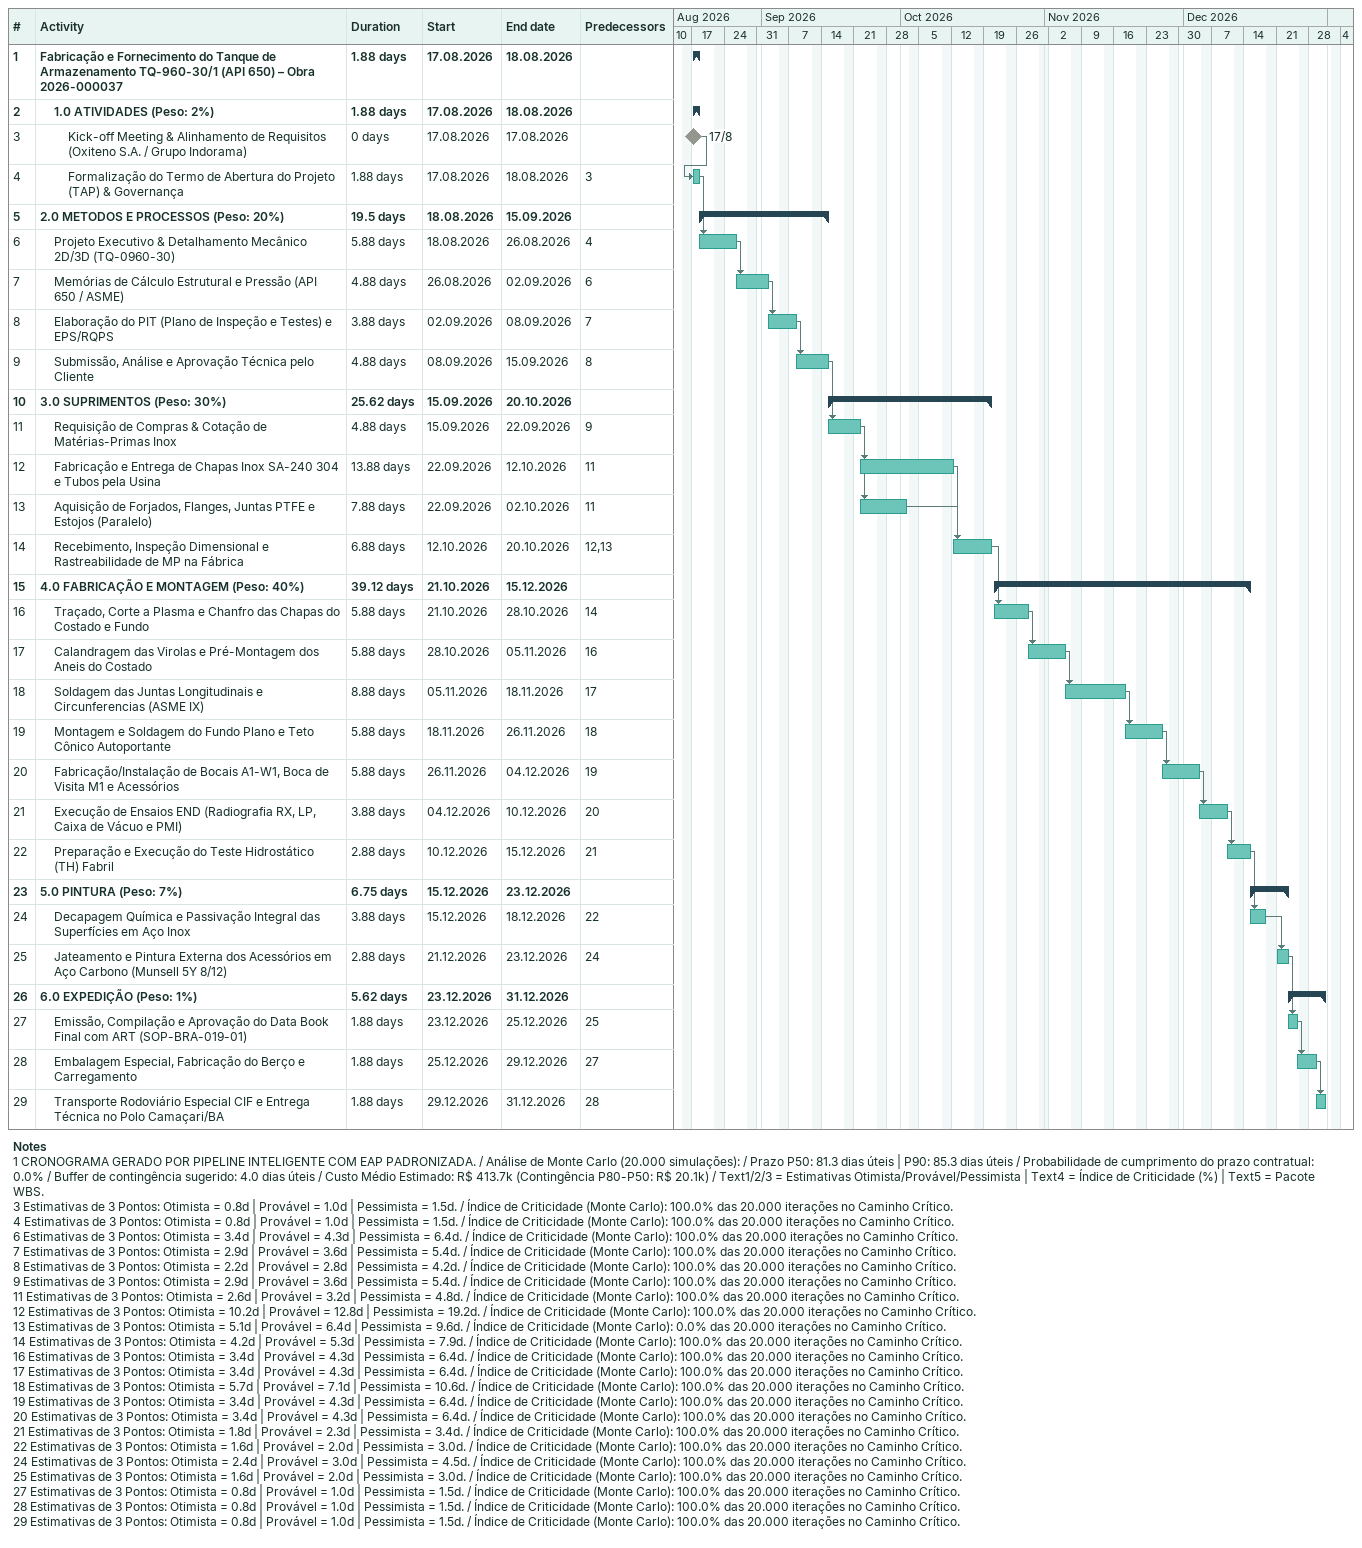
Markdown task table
| ID | Level | Task | Duration | Start | Finish | Predecessors |
|---|---|---|---|---|---|---|
| 1 | 1 | **Fabricação e Fornecimento do Tanque de Armazenamento TQ-960-30/1 (API 650) – Obra 2026-000037** | 1.88d | 2026-08-17 | 2026-08-18 |  |
| 2 | 2 | **1.0 ATIVIDADES (Peso: 2%)** | 1.88d | 2026-08-17 | 2026-08-18 |  |
| 3 | 3 | Kick-off Meeting & Alinhamento de Requisitos (Oxiteno S.A. / Grupo Indorama) | 0d | 2026-08-17 | 2026-08-17 |  |
| 4 | 3 | Formalização do Termo de Abertura do Projeto (TAP) & Governança | 1.88d | 2026-08-17 | 2026-08-18 | 3 |
| 5 | 1 | **2.0 METODOS E PROCESSOS (Peso: 20%)** | 19.5d | 2026-08-18 | 2026-09-15 |  |
| 6 | 2 | Projeto Executivo & Detalhamento Mecânico 2D/3D (TQ-0960-30) | 5.88d | 2026-08-18 | 2026-08-26 | 4 |
| 7 | 2 | Memórias de Cálculo Estrutural e Pressão (API 650 / ASME) | 4.88d | 2026-08-26 | 2026-09-02 | 6 |
| 8 | 2 | Elaboração do PIT (Plano de Inspeção e Testes) e EPS/RQPS | 3.88d | 2026-09-02 | 2026-09-08 | 7 |
| 9 | 2 | Submissão, Análise e Aprovação Técnica pelo Cliente | 4.88d | 2026-09-08 | 2026-09-15 | 8 |
| 10 | 1 | **3.0 SUPRIMENTOS (Peso: 30%)** | 25.62d | 2026-09-15 | 2026-10-20 |  |
| 11 | 2 | Requisição de Compras & Cotação de Matérias-Primas Inox | 4.88d | 2026-09-15 | 2026-09-22 | 9 |
| 12 | 2 | Fabricação e Entrega de Chapas Inox SA-240 304 e Tubos pela Usina | 13.88d | 2026-09-22 | 2026-10-12 | 11 |
| 13 | 2 | Aquisição de Forjados, Flanges, Juntas PTFE e Estojos (Paralelo) | 7.88d | 2026-09-22 | 2026-10-02 | 11 |
| 14 | 2 | Recebimento, Inspeção Dimensional e Rastreabilidade de MP na Fábrica | 6.88d | 2026-10-12 | 2026-10-20 | 12, 13 |
| 15 | 1 | **4.0 FABRICAÇÃO E MONTAGEM (Peso: 40%)** | 39.12d | 2026-10-21 | 2026-12-15 |  |
| 16 | 2 | Traçado, Corte a Plasma e Chanfro das Chapas do Costado e Fundo | 5.88d | 2026-10-21 | 2026-10-28 | 14 |
| 17 | 2 | Calandragem das Virolas e Pré-Montagem dos Aneis do Costado | 5.88d | 2026-10-28 | 2026-11-05 | 16 |
| 18 | 2 | Soldagem das Juntas Longitudinais e Circunferencias (ASME IX) | 8.88d | 2026-11-05 | 2026-11-18 | 17 |
| 19 | 2 | Montagem e Soldagem do Fundo Plano e Teto Cônico Autoportante | 5.88d | 2026-11-18 | 2026-11-26 | 18 |
| 20 | 2 | Fabricação/Instalação de Bocais A1-W1, Boca de Visita M1 e Acessórios | 5.88d | 2026-11-26 | 2026-12-04 | 19 |
| 21 | 2 | Execução de Ensaios END (Radiografia RX, LP, Caixa de Vácuo e PMI) | 3.88d | 2026-12-04 | 2026-12-10 | 20 |
| 22 | 2 | Preparação e Execução do Teste Hidrostático (TH) Fabril | 2.88d | 2026-12-10 | 2026-12-15 | 21 |
| 23 | 1 | **5.0 PINTURA (Peso: 7%)** | 6.75d | 2026-12-15 | 2026-12-23 |  |
| 24 | 2 | Decapagem Química e Passivação Integral das Superfícies em Aço Inox | 3.88d | 2026-12-15 | 2026-12-18 | 22 |
| 25 | 2 | Jateamento e Pintura Externa dos Acessórios em Aço Carbono (Munsell 5Y 8/12) | 2.88d | 2026-12-21 | 2026-12-23 | 24 |
| 26 | 1 | **6.0 EXPEDIÇÃO (Peso: 1%)** | 5.62d | 2026-12-23 | 2026-12-31 |  |
| 27 | 2 | Emissão, Compilação e Aprovação do Data Book Final com ART (SOP-BRA-019-01) | 1.88d | 2026-12-23 | 2026-12-25 | 25 |
| 28 | 2 | Embalagem Especial, Fabricação do Berço e Carregamento | 1.88d | 2026-12-25 | 2026-12-29 | 27 |
| 29 | 2 | Transporte Rodoviário Especial CIF e Entrega Técnica no Polo Camaçari/BA | 1.88d | 2026-12-29 | 2026-12-31 | 28 |

Notes
- 1: CRONOGRAMA GERADO POR PIPELINE INTELIGENTE COM EAP PADRONIZADA. / Análise de Monte Carlo (20.000 simulações): / Prazo P50: 81.3 dias úteis | P90: 85.3 dias úteis / Probabilidade de cumprimento do prazo contratual: 0.0% / Buffer de contingência sugerido: 4.0 dias úteis / Custo Médio Estimado: R$ 413.7k (Contingência P80-P50: R$ 20.1k) / Text1/2/3 = Estimativas Otimista/Provável/Pessimista | Text4 = Índice de Criticidade (%) | Text5 = Pacote WBS.
- 3: Estimativas de 3 Pontos: Otimista = 0.8d | Provável = 1.0d | Pessimista = 1.5d. / Índice de Criticidade (Monte Carlo): 100.0% das 20.000 iterações no Caminho Crítico.
- 4: Estimativas de 3 Pontos: Otimista = 0.8d | Provável = 1.0d | Pessimista = 1.5d. / Índice de Criticidade (Monte Carlo): 100.0% das 20.000 iterações no Caminho Crítico.
- 6: Estimativas de 3 Pontos: Otimista = 3.4d | Provável = 4.3d | Pessimista = 6.4d. / Índice de Criticidade (Monte Carlo): 100.0% das 20.000 iterações no Caminho Crítico.
- 7: Estimativas de 3 Pontos: Otimista = 2.9d | Provável = 3.6d | Pessimista = 5.4d. / Índice de Criticidade (Monte Carlo): 100.0% das 20.000 iterações no Caminho Crítico.
- 8: Estimativas de 3 Pontos: Otimista = 2.2d | Provável = 2.8d | Pessimista = 4.2d. / Índice de Criticidade (Monte Carlo): 100.0% das 20.000 iterações no Caminho Crítico.
- 9: Estimativas de 3 Pontos: Otimista = 2.9d | Provável = 3.6d | Pessimista = 5.4d. / Índice de Criticidade (Monte Carlo): 100.0% das 20.000 iterações no Caminho Crítico.
- 11: Estimativas de 3 Pontos: Otimista = 2.6d | Provável = 3.2d | Pessimista = 4.8d. / Índice de Criticidade (Monte Carlo): 100.0% das 20.000 iterações no Caminho Crítico.
- 12: Estimativas de 3 Pontos: Otimista = 10.2d | Provável = 12.8d | Pessimista = 19.2d. / Índice de Criticidade (Monte Carlo): 100.0% das 20.000 iterações no Caminho Crítico.
- 13: Estimativas de 3 Pontos: Otimista = 5.1d | Provável = 6.4d | Pessimista = 9.6d. / Índice de Criticidade (Monte Carlo): 0.0% das 20.000 iterações no Caminho Crítico.
- 14: Estimativas de 3 Pontos: Otimista = 4.2d | Provável = 5.3d | Pessimista = 7.9d. / Índice de Criticidade (Monte Carlo): 100.0% das 20.000 iterações no Caminho Crítico.
- 16: Estimativas de 3 Pontos: Otimista = 3.4d | Provável = 4.3d | Pessimista = 6.4d. / Índice de Criticidade (Monte Carlo): 100.0% das 20.000 iterações no Caminho Crítico.
- 17: Estimativas de 3 Pontos: Otimista = 3.4d | Provável = 4.3d | Pessimista = 6.4d. / Índice de Criticidade (Monte Carlo): 100.0% das 20.000 iterações no Caminho Crítico.
- 18: Estimativas de 3 Pontos: Otimista = 5.7d | Provável = 7.1d | Pessimista = 10.6d. / Índice de Criticidade (Monte Carlo): 100.0% das 20.000 iterações no Caminho Crítico.
- 19: Estimativas de 3 Pontos: Otimista = 3.4d | Provável = 4.3d | Pessimista = 6.4d. / Índice de Criticidade (Monte Carlo): 100.0% das 20.000 iterações no Caminho Crítico.
- 20: Estimativas de 3 Pontos: Otimista = 3.4d | Provável = 4.3d | Pessimista = 6.4d. / Índice de Criticidade (Monte Carlo): 100.0% das 20.000 iterações no Caminho Crítico.
- 21: Estimativas de 3 Pontos: Otimista = 1.8d | Provável = 2.3d | Pessimista = 3.4d. / Índice de Criticidade (Monte Carlo): 100.0% das 20.000 iterações no Caminho Crítico.
- 22: Estimativas de 3 Pontos: Otimista = 1.6d | Provável = 2.0d | Pessimista = 3.0d. / Índice de Criticidade (Monte Carlo): 100.0% das 20.000 iterações no Caminho Crítico.
- 24: Estimativas de 3 Pontos: Otimista = 2.4d | Provável = 3.0d | Pessimista = 4.5d. / Índice de Criticidade (Monte Carlo): 100.0% das 20.000 iterações no Caminho Crítico.
- 25: Estimativas de 3 Pontos: Otimista = 1.6d | Provável = 2.0d | Pessimista = 3.0d. / Índice de Criticidade (Monte Carlo): 100.0% das 20.000 iterações no Caminho Crítico.
- 27: Estimativas de 3 Pontos: Otimista = 0.8d | Provável = 1.0d | Pessimista = 1.5d. / Índice de Criticidade (Monte Carlo): 100.0% das 20.000 iterações no Caminho Crítico.
- 28: Estimativas de 3 Pontos: Otimista = 0.8d | Provável = 1.0d | Pessimista = 1.5d. / Índice de Criticidade (Monte Carlo): 100.0% das 20.000 iterações no Caminho Crítico.
- 29: Estimativas de 3 Pontos: Otimista = 0.8d | Provável = 1.0d | Pessimista = 1.5d. / Índice de Criticidade (Monte Carlo): 100.0% das 20.000 iterações no Caminho Crítico.
